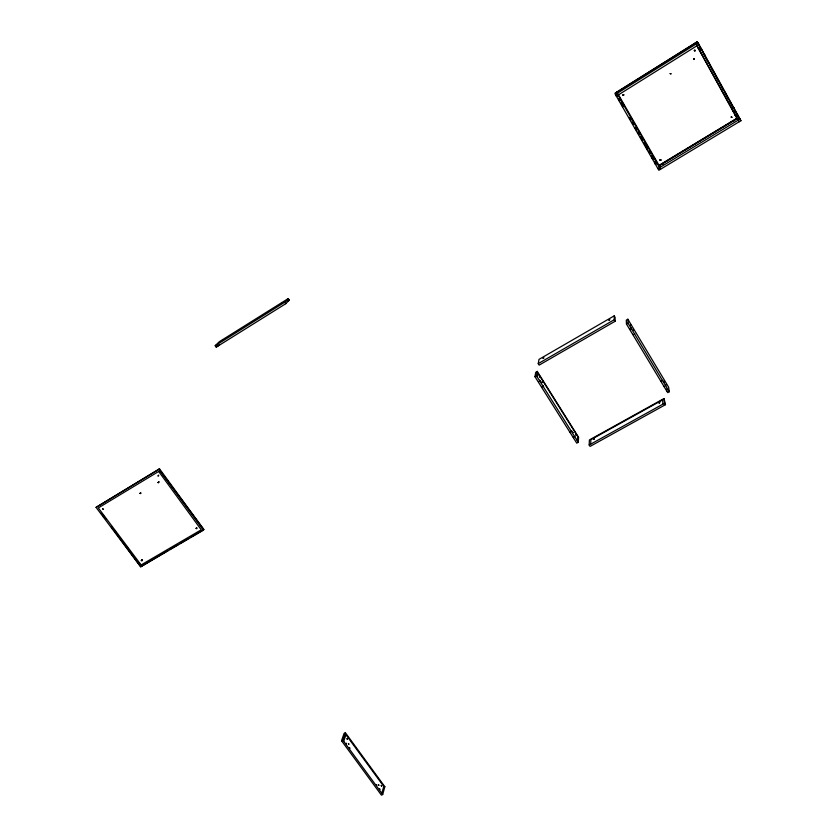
<?xml version="1.0" encoding="UTF-8"?>
<svg xmlns="http://www.w3.org/2000/svg" width="837" height="837" viewBox="0 0 837 837"><rect width="100%" height="100%" fill="white"/><g stroke="black" fill="none" stroke-linecap="round" stroke-linejoin="round"><path stroke-width="1.26" d="M590.692 444.154L590.88 439.676L662.538 399.919L663.03 404.093M589.185 444.991L589.405 439.938L664.013 398.538L665.467 404.689L590.075 446.414L589.185 444.991L664.588 403.225L664.013 398.538M578.252 442.313L578.597 437.291L537.26 371.408L535.764 372.277L534.948 376.671L576.756 443.15L578.252 442.313L536.465 375.803L537.26 371.408M577.363 440.89L577.666 436.433L538.076 373.354L537.385 377.267M623.785 94.958L623 95.198M660.173 160.055L660.968 160.254L660.111 160.024M694.396 58.893L693.622 58.705L693.8 59.521M538.243 363.635L539.018 359.366L614.201 315.863L615.111 317.369L615.153 321.251L539.164 365.11L538.243 363.635L614.243 319.734L614.201 315.863M381.85 793.34L383.754 786.424L345.963 734.74L343.704 741.3M382.708 794.512L384.842 786.717L345.378 732.72L344.101 733.39L341.538 740.766L381.421 795.15L382.708 794.512L342.825 740.107L345.378 732.72M196.538 527.697L197.145 528.095M623.764 94.853L623.157 95.355L623.063 94.675M660.906 160.003L660.09 159.919M140.532 492.595L141.035 493.129M203.381 530.198L203.841 529.57L159.49 468.772L96.067 507.368L140.7 566.806L203.381 530.198L158.978 469.337L159.49 468.772M623.01 94.937L623.68 94.822M694.448 50.325C695.829 50.178 694.344 49.561 694.396 50.659M168.059 550.474L140.7 566.806L111.331 526.776M285.762 303.695L289.246 300.054L288.242 298.579L219.388 341.674L215.214 345.691L216.228 347.146L285.762 303.695L284.758 302.188L288.242 298.579M216.228 347.146L217.892 345.535M217.62 346.277L219.461 344.488M158.674 481.683L158.852 482.353L158.957 481.714M282.435 302.68L282.676 302.586M222.14 340.471L222.307 340.366M620.447 90.281L620.458 90.354M615.331 93.001L697.033 41.85L698.058 42.76L740.933 120.716L658.865 170.267L615.383 94.487L615.331 93.001L616.346 96.161L699 44.476L697.974 43.555M615.341 93.158L697.148 41.955L709.012 63.518M615.383 94.487L698.058 42.76M215.214 345.691L284.758 302.188M287.06 301.425L289.246 300.054M692.094 45.439L692.147 45.491M658.51 165.684L736.309 118.624M659.19 165.81L737.115 118.676M96.067 507.368L158.978 469.337L203.841 529.57L190.417 537.406M657.934 168.645L740.013 119.042L738.527 117.285M170.288 549.166L178.124 544.594M180.353 543.286L188.189 538.714M733.777 121.009L733.85 121.103M627.855 319.221L626.296 320.111L626.463 324.024L667.675 392.616L669.244 391.747L668.617 387.165L627.855 319.221L628.043 323.124L669.244 391.747M534.948 376.671L536.465 375.803M626.463 324.024L628.043 323.124M341.538 740.766L342.825 740.107M383.576 787.355L384.842 786.717M695.024 50.911L694.291 50.544L694.919 50.952M694.019 59.427L694.135 58.611M158.643 475.698C156.99 476.253 158.381 476.148 158.643 475.071M693.8 59.437L694.291 58.768M630.02 329.506L629.822 329.056M695.348 42.907L739.228 121.742M662.601 380.322L662.81 380.647M664.296 382.216L663.94 381.536L664.306 382.195M632.96 334.34L633.191 334.664M538.568 381.818L538.599 381.63M740.933 120.716L734.457 109.877M738.318 120.068L737.02 118.488L659.085 165.621L659.577 167.662M655.517 164.282L655.13 163.581L655.538 164.303M102.124 514.054L106.027 519.264M114.627 530.721L116.197 532.803M127.14 547.388L128.71 549.48M138.095 561.972L141.212 566.147M101.287 513.081L105.922 519.4M633.044 330.008L633.191 330.353M614.243 319.734L615.153 321.251M664.588 403.225L665.467 404.689M619.893 97.521L620.008 97.72M618.888 100.377L619.003 100.566M622.508 106.749L622.393 106.561M575.029 436.339L574.904 436.412M539.896 377.445L539.708 377.403M653.571 157.042L653.603 157.032M665.917 385.679L665.792 385.637M702.818 51.758L702.986 52.051M737.052 114.25L737.135 114.449M701.228 53.055L701.228 53.013M732.187 109.04L732.281 109.239M617.926 93.796L659.943 166.981M660.508 169.283L617.036 93.451L616.963 91.976M629.445 117.609L630.732 119.848M632.019 122.087L633.295 124.326M635.22 127.684L636.507 129.913M637.794 132.152L639.07 134.391M640.357 136.63L642.282 139.988M648.696 151.173L649.983 153.412M651.27 155.651L652.546 157.89M615.98 94.288L617.267 96.527M618.553 98.766L619.84 101.005M621.117 103.244L623.052 106.602M629.476 117.808L630.753 120.047M635.252 127.883L636.538 130.133M643.611 142.447L647.461 149.174M648.748 151.413L650.035 153.652L648.748 151.371M651.96 157.011L653.247 159.25L651.96 156.99M621.117 103.097L623.042 106.466M629.466 117.693L630.753 119.942M635.252 127.799L636.538 130.049M646.174 146.883L647.461 149.132M620.646 99.54L620.792 99.833M703.164 56.309L703.279 56.508M710.257 65.788L719.004 81.67M720.249 83.941L738.977 117.996M697.148 41.955L701.406 49.781M702.745 52.135L723.22 89.454M724.507 91.756L728.211 98.525M729.487 100.817L733.202 107.596M696.593 45.177L737.763 119.942M666.137 384.193L666.064 384.235M634.76 333.775L634.666 333.796M573.481 432.478L573.366 432.551M541.957 386.976L542.031 387.144M660.205 160.369L660.215 159.616L660.906 159.783M666.524 389.121L666.796 391.151M139.936 493.338L140.616 493.6L139.957 493.265M141.286 560.466L141.955 560.717L141.286 560.466M141.798 559.807L142.468 560.058L141.819 559.733M157.942 482.51L158.632 482.761L157.973 482.426M196.046 528.409L196.726 528.66L196.078 528.325M381.264 785.545L381.588 786.131L381.264 785.545M379.6 788.925L379.925 789.5L379.621 788.883M378.586 784.834L378.91 785.409L378.606 784.792M376.462 784.635L376.786 785.211L376.462 784.635M670.175 73.625L670.992 73.823L670.175 73.625M731.151 117.054L731.967 117.253L731.151 117.054M349.824 748.215L349.447 747.703L349.824 748.215M348.851 744.156L348.474 743.643L348.851 744.156M346.215 743.361L346.581 743.926L346.236 743.319M347.01 738.736L347.376 739.301L347.01 738.736M659.744 402.649L659.064 403.026L659.744 402.649M102.721 508.906L103.38 509.241L102.721 508.906M593.674 439.258L594.312 438.902L593.674 439.258M609.723 319.807L609.022 320.215L609.723 319.807M663.019 163.864L662.297 164.282L662.998 163.864M575.908 434.947L575.521 434.288L575.908 434.947M573.669 437.531L573.335 436.904L573.638 437.552M571.88 431.463L571.493 430.804L571.87 431.421M570.374 432.3L569.987 431.641L570.342 432.321M543.778 357.933L543.14 358.351L543.778 357.933M543.558 386.38L543.161 385.711L543.516 386.391M542.062 382.582L541.665 381.913L542.052 382.593M540.189 381.023L539.792 380.354L540.189 381.023M158.664 471.461L98.316 507.923L141.108 564.944L201.246 529.8L158.664 471.461M631.59 328.606L631.203 327.905L631.6 328.585M630.92 325.603L630.523 324.913L630.92 325.583M664.17 386.265L664.494 386.914L664.17 386.265M660.927 380.866L661.251 381.515L660.927 380.866M655.455 163.414L655.789 164.042L655.455 163.414M651.73 157.649L652.128 158.35L651.73 157.649M657.181 163.32L656.783 162.608L657.181 163.309M657.076 162.42L657.463 163.121L657.108 162.472M654.952 159.082L655.35 159.783L654.952 159.082M623.91 105.253L624.308 105.964L623.942 105.305M622.132 101.8L622.519 102.512L622.132 101.8M700.119 47.123L700.527 47.855L700.119 47.123M701.249 48.682L701.657 49.425L701.249 48.682M704.702 54.96L705.11 55.702L704.702 54.96M698.424 48.18L698.832 48.912L698.424 48.18M699.544 49.739L699.952 50.482L699.544 49.739M733.767 107.806L734.164 108.528L733.767 107.806M735.095 110.453L735.482 111.175L735.168 110.568M737.135 113.937L737.533 114.659L737.135 113.937M733.411 111.478L733.798 112.2L733.411 111.478M735.451 114.962L735.838 115.684L735.451 114.962M735.252 115.067L735.639 115.788L735.284 115.119M639.112 134.611L637.825 132.372L639.102 134.537M642.324 140.208L640.399 136.85L642.324 140.145M655.81 163.738L654.534 161.489L655.81 163.728"/></g></svg>
